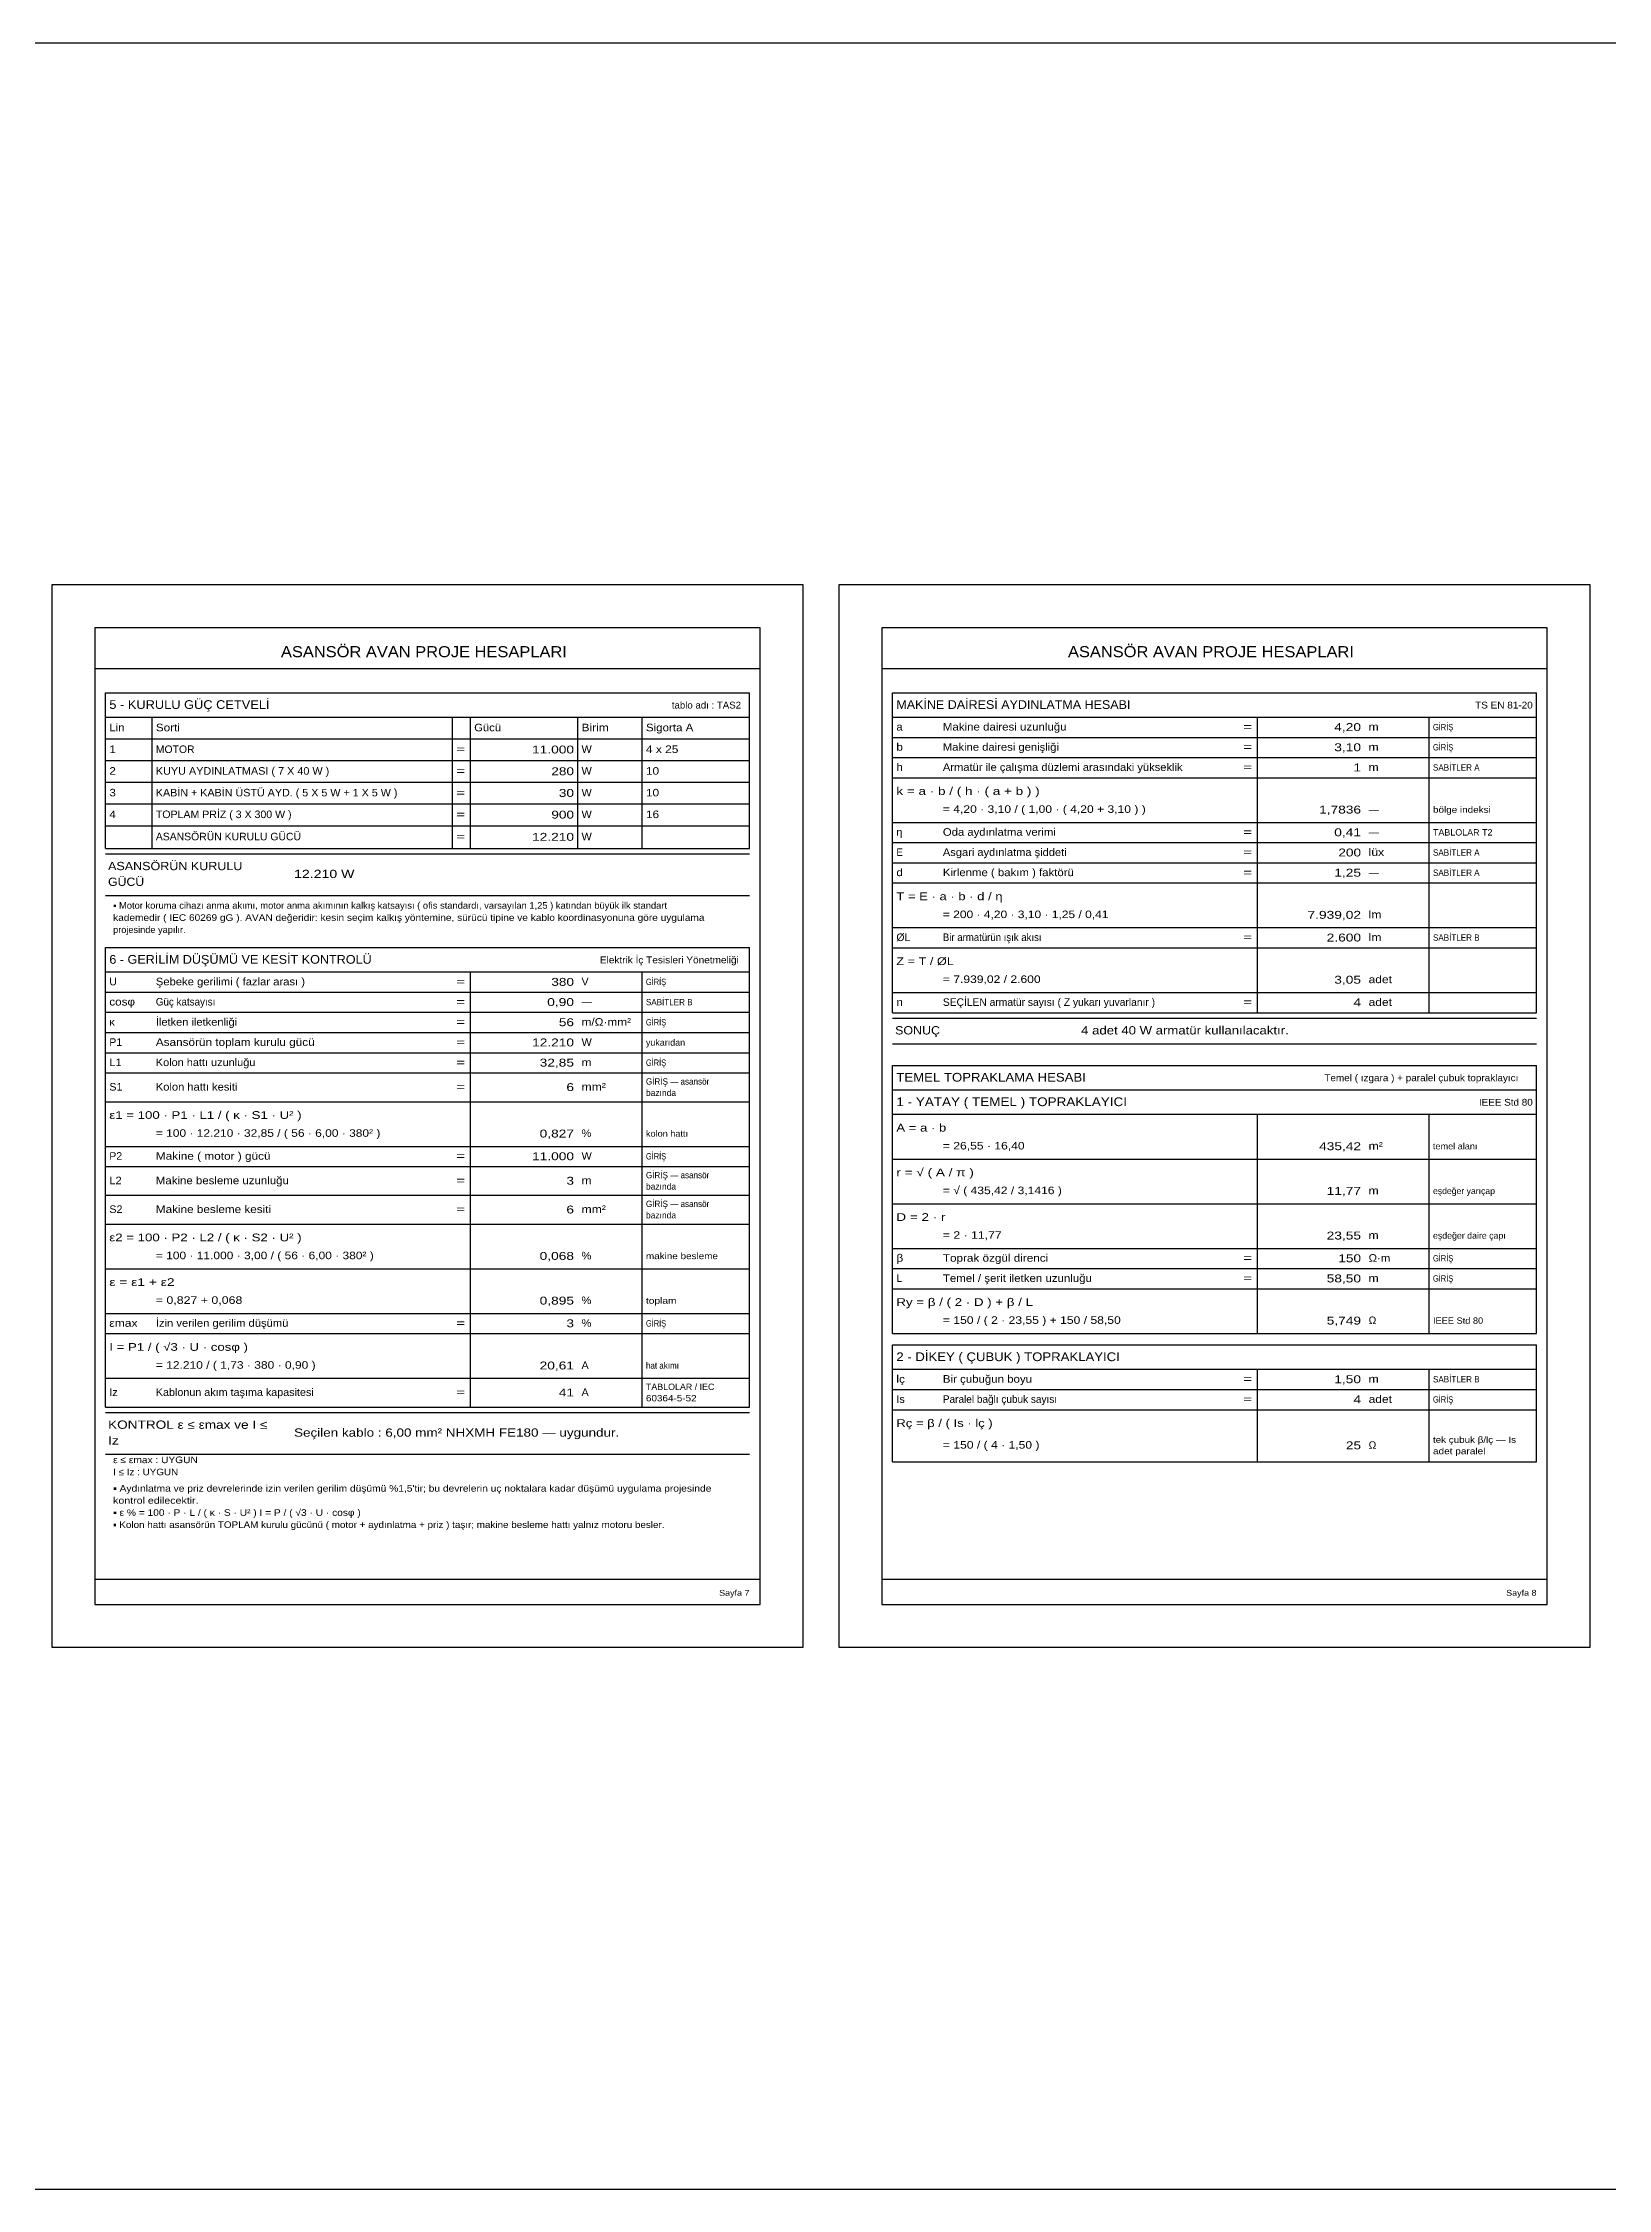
# Model space of a CAD drawing. Header units: millimetres. Extents: x -4216 to -974, y 1159 to 1759.
# Drawn here: x -2465 to -2027, y 1159 to 1759 of the extents above; entities that cross this region are included whole.
import ezdxf

# ---------------------------------------------------------------- set-up
doc = ezdxf.new("R2010")
doc.units = ezdxf.units.MM
for name, color, linetype in [('AVAN-A4', 8, 'Continuous'), ('AVAN-CIZGI', 7, 'Continuous'), ('AVAN-YAZI', 7, 'Continuous')]:
    doc.layers.add(name, color=color, linetype=linetype)
doc.layers.add('t-çap', color=7, linetype='Continuous', lineweight=25)
doc.styles.add('AVAN', font='arial.ttf')
doc.styles.add('AVAN-KALIN', font='arial.ttf')

msp = doc.modelspace()

# ---------------------------------------------------------------- linework, layer by layer
at = {"layer": 'AVAN-A4'}
for points in [[(-2462.5, 1310.9), (-2252.5, 1310.9), (-2252.5, 1607.9), (-2462.5, 1607.9)], [(-2242.5, 1310.9), (-2032.5, 1310.9), (-2032.5, 1607.9), (-2242.5, 1607.9)]]:
    msp.add_lwpolyline(points, close=True, dxfattribs=at)
at = {"layer": 'AVAN-CIZGI'}
for p, q in [((-2264.5, 1595.9), (-2450.5, 1595.9)), ((-2450.5, 1595.9), (-2450.5, 1322.9)), ((-2264.5, 1322.9), (-2264.5, 1595.9)), ((-2044.5, 1595.9), (-2230.5, 1595.9)), ((-2230.5, 1595.9), (-2230.5, 1322.9)), ((-2044.5, 1322.9), (-2044.5, 1595.9)), ((-2450.5, 1584.5), (-2264.5, 1584.5)), ((-2230.5, 1584.5), (-2044.5, 1584.5)), ((-2447.5, 1577.7833), (-2267.5, 1577.7833)), ((-2447.5, 1570.9394), (-2447.5, 1577.7833)), ((-2447.5, 1577.7833), (-2267.5, 1577.7833)), ((-2267.5, 1570.9394), (-2267.5, 1577.7833)), ((-2227.5, 1577.7833), (-2047.5, 1577.7833)), ((-2227.5, 1570.9394), (-2227.5, 1577.7833)), ((-2227.5, 1577.7833), (-2047.5, 1577.7833)), ((-2047.5, 1570.9394), (-2047.5, 1577.7833)), ((-2447.5, 1570.9394), (-2267.5, 1570.9394)), ((-2447.5, 1570.9394), (-2267.5, 1570.9394)), ((-2447.5, 1534.2506), (-2447.5, 1570.9394)), ((-2434.5, 1534.2506), (-2434.5, 1570.9394)), ((-2350.5, 1534.2506), (-2350.5, 1570.9394)), ((-2345.5, 1534.2506), (-2345.5, 1570.9394)), ((-2315.5, 1534.2506), (-2315.5, 1570.9394)), ((-2297.5, 1534.2506), (-2297.5, 1570.9394)), ((-2267.5, 1534.2506), (-2267.5, 1570.9394)), ((-2227.5, 1570.9394), (-2047.5, 1570.9394)), ((-2227.5, 1570.9394), (-2047.5, 1570.9394)), ((-2227.5, 1565.295), (-2227.5, 1570.9394)), ((-2125.5, 1565.295), (-2125.5, 1570.9394)), ((-2077.5, 1565.295), (-2077.5, 1570.9394)), ((-2047.5, 1565.295), (-2047.5, 1570.9394)), ((-2447.5, 1564.8717), (-2267.5, 1564.8717)), ((-2227.5, 1565.295), (-2047.5, 1565.295)), ((-2227.5, 1565.295), (-2047.5, 1565.295)), ((-2227.5, 1565.295), (-2047.5, 1565.295)), ((-2227.5, 1493.9633), (-2227.5, 1565.295)), ((-2125.5, 1493.9633), (-2125.5, 1565.295)), ((-2077.5, 1493.9633), (-2077.5, 1565.295)), ((-2047.5, 1493.9633), (-2047.5, 1565.295)), ((-2447.5, 1558.8039), (-2267.5, 1558.8039)), ((-2227.5, 1559.6506), (-2047.5, 1559.6506)), ((-2227.5, 1554.0061), (-2047.5, 1554.0061)), ((-2447.5, 1552.7361), (-2267.5, 1552.7361)), ((-2447.5, 1546.6683), (-2267.5, 1546.6683)), ((-2447.5, 1540.6006), (-2267.5, 1540.6006)), ((-2227.5, 1541.5178), (-2047.5, 1541.5178)), ((-2447.5, 1534.2506), (-2267.5, 1534.2506)), ((-2447.5, 1532.7505), (-2267.5, 1532.7505)), ((-2227.5, 1535.8733), (-2047.5, 1535.8733)), ((-2227.5, 1530.2289), (-2047.5, 1530.2289)), ((-2227.5, 1524.5844), (-2047.5, 1524.5844)), ((-2447.5, 1521.1089), (-2267.5, 1521.1089)), ((-2227.5, 1512.0961), (-2047.5, 1512.0961)), ((-2447.5, 1506.5489), (-2267.5, 1506.5489)), ((-2447.5, 1499.705), (-2447.5, 1506.5489)), ((-2447.5, 1506.5489), (-2267.5, 1506.5489)), ((-2267.5, 1499.705), (-2267.5, 1506.5489)), ((-2227.5, 1506.4517), (-2047.5, 1506.4517)), ((-2447.5, 1499.705), (-2267.5, 1499.705)), ((-2447.5, 1499.705), (-2267.5, 1499.705)), ((-2447.5, 1494.0606), (-2447.5, 1499.705)), ((-2447.5, 1494.0606), (-2267.5, 1494.0606)), ((-2447.5, 1494.0606), (-2267.5, 1494.0606)), ((-2447.5, 1494.0606), (-2267.5, 1494.0606)), ((-2447.5, 1386.1106), (-2447.5, 1494.0606)), ((-2345.5, 1494.0606), (-2345.5, 1499.705)), ((-2345.5, 1386.1106), (-2345.5, 1494.0606)), ((-2297.5, 1494.0606), (-2297.5, 1499.705)), ((-2297.5, 1386.1106), (-2297.5, 1494.0606)), ((-2267.5, 1494.0606), (-2267.5, 1499.705)), ((-2267.5, 1386.1106), (-2267.5, 1494.0606)), ((-2447.5, 1488.4161), (-2267.5, 1488.4161)), ((-2227.5, 1493.9633), (-2047.5, 1493.9633)), ((-2227.5, 1493.9633), (-2047.5, 1493.9633)), ((-2227.5, 1493.9633), (-2047.5, 1493.9633)), ((-2227.5, 1488.3189), (-2227.5, 1493.9633)), ((-2227.5, 1488.3189), (-2047.5, 1488.3189)), ((-2227.5, 1488.3189), (-2047.5, 1488.3189)), ((-2125.5, 1488.3189), (-2125.5, 1493.9633)), ((-2077.5, 1488.3189), (-2077.5, 1493.9633)), ((-2047.5, 1488.3189), (-2047.5, 1493.9633)), ((-2447.5, 1482.7717), (-2267.5, 1482.7717)), ((-2227.5, 1486.8189), (-2047.5, 1486.8189)), ((-2447.5, 1477.1272), (-2267.5, 1477.1272)), ((-2227.5, 1479.5869), (-2047.5, 1479.5869)), ((-2447.5, 1471.4828), (-2267.5, 1471.4828)), ((-2227.5, 1473.5869), (-2047.5, 1473.5869)), ((-2227.5, 1466.743), (-2227.5, 1473.5869)), ((-2227.5, 1473.5869), (-2047.5, 1473.5869)), ((-2047.5, 1466.743), (-2047.5, 1473.5869)), ((-2227.5, 1466.743), (-2047.5, 1466.743)), ((-2227.5, 1466.743), (-2047.5, 1466.743)), ((-2227.5, 1459.8992), (-2227.5, 1466.743)), ((-2227.5, 1466.743), (-2047.5, 1466.743)), ((-2047.5, 1459.8992), (-2047.5, 1466.743)), ((-2447.5, 1463.4395), (-2267.5, 1463.4395)), ((-2227.5, 1459.8992), (-2047.5, 1459.8992)), ((-2227.5, 1459.8992), (-2047.5, 1459.8992)), ((-2227.5, 1447.4108), (-2227.5, 1459.8992)), ((-2125.5, 1447.4108), (-2125.5, 1459.8992)), ((-2077.5, 1447.4108), (-2077.5, 1459.8992)), ((-2047.5, 1447.4108), (-2047.5, 1459.8992)), ((-2447.5, 1450.9511), (-2267.5, 1450.9511)), ((-2227.5, 1447.4108), (-2047.5, 1447.4108)), ((-2227.5, 1447.4108), (-2047.5, 1447.4108)), ((-2227.5, 1447.4108), (-2047.5, 1447.4108)), ((-2227.5, 1411.1453), (-2227.5, 1447.4108)), ((-2125.5, 1411.1453), (-2125.5, 1447.4108)), ((-2077.5, 1411.1453), (-2077.5, 1447.4108)), ((-2047.5, 1411.1453), (-2047.5, 1447.4108)), ((-2447.5, 1445.3067), (-2267.5, 1445.3067)), ((-2447.5, 1437.2633), (-2267.5, 1437.2633)), ((-2227.5, 1434.9225), (-2047.5, 1434.9225)), ((-2447.5, 1429.22), (-2267.5, 1429.22)), ((-2227.5, 1422.4342), (-2047.5, 1422.4342)), ((-2447.5, 1416.7317), (-2267.5, 1416.7317)), ((-2227.5, 1416.7897), (-2047.5, 1416.7897)), ((-2227.5, 1411.1453), (-2047.5, 1411.1453)), ((-2227.5, 1411.1453), (-2047.5, 1411.1453)), ((-2227.5, 1411.1453), (-2047.5, 1411.1453)), ((-2227.5, 1398.6569), (-2227.5, 1411.1453)), ((-2125.5, 1398.6569), (-2125.5, 1411.1453)), ((-2077.5, 1398.6569), (-2077.5, 1411.1453)), ((-2047.5, 1398.6569), (-2047.5, 1411.1453)), ((-2447.5, 1404.2433), (-2267.5, 1404.2433)), ((-2447.5, 1398.5989), (-2267.5, 1398.5989)), ((-2227.5, 1398.6569), (-2047.5, 1398.6569)), ((-2227.5, 1398.6569), (-2047.5, 1398.6569)), ((-2227.5, 1395.457), (-2047.5, 1395.457)), ((-2227.5, 1388.6131), (-2227.5, 1395.457)), ((-2227.5, 1395.457), (-2047.5, 1395.457)), ((-2047.5, 1388.6131), (-2047.5, 1395.457)), ((-2447.5, 1386.1106), (-2267.5, 1386.1106)), ((-2447.5, 1386.1106), (-2267.5, 1386.1106)), ((-2447.5, 1386.1106), (-2267.5, 1386.1106)), ((-2447.5, 1378.0672), (-2447.5, 1386.1106)), ((-2345.5, 1378.0672), (-2345.5, 1386.1106)), ((-2297.5, 1378.0672), (-2297.5, 1386.1106)), ((-2267.5, 1378.0672), (-2267.5, 1386.1106)), ((-2227.5, 1388.6131), (-2047.5, 1388.6131)), ((-2227.5, 1388.6131), (-2047.5, 1388.6131)), ((-2227.5, 1382.9686), (-2227.5, 1388.6131)), ((-2125.5, 1382.9686), (-2125.5, 1388.6131)), ((-2077.5, 1382.9686), (-2077.5, 1388.6131)), ((-2047.5, 1382.9686), (-2047.5, 1388.6131)), ((-2227.5, 1382.9686), (-2047.5, 1382.9686)), ((-2227.5, 1382.9686), (-2047.5, 1382.9686)), ((-2227.5, 1382.9686), (-2047.5, 1382.9686)), ((-2227.5, 1377.3242), (-2227.5, 1382.9686)), ((-2125.5, 1377.3242), (-2125.5, 1382.9686)), ((-2077.5, 1377.3242), (-2077.5, 1382.9686)), ((-2047.5, 1377.3242), (-2047.5, 1382.9686)), ((-2447.5, 1378.0672), (-2267.5, 1378.0672)), ((-2447.5, 1378.0672), (-2267.5, 1378.0672)), ((-2447.5, 1376.5672), (-2267.5, 1376.5672)), ((-2227.5, 1377.3242), (-2047.5, 1377.3242)), ((-2227.5, 1377.3242), (-2047.5, 1377.3242)), ((-2227.5, 1377.3242), (-2047.5, 1377.3242)), ((-2227.5, 1362.7192), (-2227.5, 1377.3242)), ((-2125.5, 1362.7192), (-2125.5, 1377.3242)), ((-2077.5, 1362.7192), (-2077.5, 1377.3242)), ((-2047.5, 1362.7192), (-2047.5, 1377.3242)), ((-2447.5, 1364.9256), (-2267.5, 1364.9256)), ((-2227.5, 1362.7192), (-2047.5, 1362.7192)), ((-2227.5, 1362.7192), (-2047.5, 1362.7192)), ((-2450.5, 1329.9), (-2264.5, 1329.9)), ((-2230.5, 1329.9), (-2044.5, 1329.9)), ((-2450.5, 1322.9), (-2264.5, 1322.9)), ((-2230.5, 1322.9), (-2044.5, 1322.9))]:
    msp.add_line(p, q, dxfattribs=at)
at = {"layer": 't-çap'}
for p, q in [((-4215.8372, 1759.433), (-973.8203, 1759.433)), ((-4215.8372, 1159.433), (-973.8203, 1159.433))]:
    msp.add_line(p, q, dxfattribs=at)

# ---------------------------------------------------------------- texts
at = {"layer": 'AVAN-YAZI'}
for s, height, style, width, p in [('ASANSÖR AVAN PROJE HESAPLARI', 3.086, 'AVAN-KALIN', 1.066, (-2398.4722, 1587.7)), ('ASANSÖR AVAN PROJE HESAPLARI', 3.086, 'AVAN-KALIN', 1.066, (-2178.4722, 1587.7)), ('5 - KURULU GÜÇ CETVELİ', 2.443, 'AVAN-KALIN', 1.0497, (-2446.4417, 1573.2325)), ('tablo adı : TAS2', 1.903, 'AVAN', 1.0152, (-2289.2108, 1573.356)), ('MAKİNE DAİRESİ AYDINLATMA HESABI', 2.443, 'AVAN-KALIN', 1.0239, (-2226.4417, 1573.2325)), ('TS EN 81-20', 1.903, 'AVAN', 1.0479, (-2064.6576, 1573.356)), ('Lin', 2.109, 'AVAN', 1.0814, (-2446.4417, 1566.9883)), ('Sorti', 2.109, 'AVAN', 1.1119, (-2433.4417, 1566.9883)), ('Gücü', 2.109, 'AVAN', 1.0653, (-2344.4417, 1566.9883)), ('Birim', 2.109, 'AVAN', 1.1331, (-2314.4417, 1566.9883)), ('Sigorta A', 2.109, 'AVAN', 1.093, (-2296.4416, 1566.9883)), ('a', 2.109, 'AVAN', 1.0825, (-2226.4417, 1567.2)), ('Makine dairesi uzunluğu', 2.109, 'AVAN', 1.0883, (-2213.4417, 1567.2)), ('=', 2.109, 'AVAN', 1.4092, (-2129.4417, 1567.2)), ('4,20', 2.212, 'AVAN-KALIN', 1.2453, (-2104.0438, 1567.0589)), ('m', 2.109, 'AVAN', 1.1486, (-2094.4417, 1567.2)), ('GİRİŞ', 1.775, 'AVAN', 0.6995, (-2076.4416, 1567.2706)), ('1', 2.109, 'AVAN', 1.1239, (-2446.4417, 1560.9206)), ('MOTOR', 2.109, 'AVAN', 0.9876, (-2433.4417, 1560.9206)), ('=', 2.109, 'AVAN', 1.4092, (-2349.4417, 1560.9206)), ('11.000', 2.212, 'AVAN-KALIN', 1.2394, (-2328.2658, 1560.7794)), ('W', 2.109, 'AVAN', 1.0287, (-2314.4417, 1560.9206)), ('4 x 25', 2.109, 'AVAN', 1.1308, (-2296.4416, 1560.9206)), ('b', 2.109, 'AVAN', 1.1213, (-2226.4417, 1561.5556)), ('Makine dairesi genişliği', 2.109, 'AVAN', 1.0655, (-2213.4417, 1561.5556)), ('=', 2.109, 'AVAN', 1.4092, (-2129.4417, 1561.5556)), ('3,10', 2.212, 'AVAN-KALIN', 1.2453, (-2104.0438, 1561.4144)), ('m', 2.109, 'AVAN', 1.1486, (-2094.4417, 1561.5556)), ('GİRİŞ', 1.775, 'AVAN', 0.6995, (-2076.4416, 1561.6261)), ('2', 2.109, 'AVAN', 1.1239, (-2446.4417, 1554.8528)), ('KUYU AYDINLATMASI ( 7 X 40 W )', 2.109, 'AVAN', 1.0282, (-2433.4417, 1554.8528)), ('=', 2.109, 'AVAN', 1.4092, (-2349.4417, 1554.8528)), ('280', 2.212, 'AVAN-KALIN', 1.2291, (-2322.8913, 1554.7117)), ('W', 2.109, 'AVAN', 1.0287, (-2314.4417, 1554.8528)), ('10', 2.109, 'AVAN', 1.1239, (-2296.4416, 1554.8528)), ('h', 2.109, 'AVAN', 1.1196, (-2226.4417, 1555.9111)), ('Armatür ile çalışma düzlemi arasındaki yükseklik', 2.109, 'AVAN', 1.0574, (-2213.4417, 1555.9111)), ('=', 2.109, 'AVAN', 1.4092, (-2129.4417, 1555.9111)), ('1', 2.212, 'AVAN-KALIN', 1.2291, (-2098.6693, 1555.77)), ('m', 2.109, 'AVAN', 1.1486, (-2094.4417, 1555.9111)), ('SABİTLER A', 1.775, 'AVAN', 0.909, (-2076.4416, 1555.9817)), ('3', 2.109, 'AVAN', 1.1239, (-2446.4417, 1548.785)), ('KABİN + KABİN ÜSTÜ AYD. ( 5 X 5 W + 1 X 5 W )', 2.109, 'AVAN', 1.0187, (-2433.4417, 1548.785)), ('=', 2.109, 'AVAN', 1.4092, (-2349.4417, 1548.785)), ('30', 2.212, 'AVAN-KALIN', 1.2291, (-2320.7803, 1548.6439)), ('W', 2.109, 'AVAN', 1.0287, (-2314.4417, 1548.785)), ('10', 2.109, 'AVAN', 1.1239, (-2296.4416, 1548.785)), ('k = a · b / ( h · ( a + b ) )', 2.16, 'AVAN-KALIN', 1.2508, (-2226.4417, 1549.1907)), ('4', 2.109, 'AVAN', 1.1239, (-2446.4417, 1542.7172)), ('TOPLAM PRİZ ( 3 X 300 W )', 2.109, 'AVAN', 1.0033, (-2433.4417, 1542.7172)), ('=', 2.109, 'AVAN', 1.4092, (-2349.4417, 1542.7172)), ('900', 2.212, 'AVAN-KALIN', 1.2291, (-2322.8913, 1542.5761)), ('W', 2.109, 'AVAN', 1.0287, (-2314.4417, 1542.7172)), ('16', 2.109, 'AVAN', 1.1239, (-2296.4416, 1542.7172)), ('= 4,20 · 3,10 / ( 1,00 · ( 4,20 + 3,10 ) )', 2.109, 'AVAN', 1.1468, (-2213.4417, 1544.1813)), ('1,7836', 2.212, 'AVAN-KALIN', 1.2394, (-2108.2658, 1543.9872)), ('—', 2.109, 'AVAN', 0.9822, (-2094.4417, 1544.1283)), ('bölge indeksi', 1.775, 'AVAN', 1.1161, (-2076.4416, 1544.1989)), ('ASANSÖRÜN KURULU GÜCÜ', 2.109, 'AVAN', 0.9877, (-2433.4417, 1536.5083)), ('=', 2.109, 'AVAN', 1.4092, (-2349.4417, 1536.5083)), ('12.210', 2.212, 'AVAN-KALIN', 1.2394, (-2328.2658, 1536.3672)), ('W', 2.109, 'AVAN', 1.0287, (-2314.4417, 1536.5083)), ('η', 2.109, 'AVAN', 1.0323, (-2226.4417, 1537.7783)), ('Oda aydınlatma verimi', 2.109, 'AVAN', 1.0714, (-2213.4417, 1537.7783)), ('=', 2.109, 'AVAN', 1.4092, (-2129.4417, 1537.7783)), ('0,41', 2.212, 'AVAN-KALIN', 1.2453, (-2104.0438, 1537.6372)), ('—', 2.109, 'AVAN', 0.9822, (-2094.4417, 1537.7783)), ('TABLOLAR T2', 1.775, 'AVAN', 1.0053, (-2076.4416, 1537.8489)), ('ASANSÖRÜN KURULU', 2.315, 'AVAN-KALIN', 1.0825, (-2446.7944, 1528.1644)), ('E', 2.109, 'AVAN', 0.9304, (-2226.4417, 1532.1339)), ('Asgari aydınlatma şiddeti', 2.109, 'AVAN', 1.0511, (-2213.4417, 1532.1339)), ('=', 2.109, 'AVAN', 1.4092, (-2129.4417, 1532.1339)), ('200', 2.212, 'AVAN-KALIN', 1.2291, (-2102.8913, 1531.9928)), ('lüx', 2.109, 'AVAN', 1.1554, (-2094.4417, 1532.1339)), ('SABİTLER A', 1.775, 'AVAN', 0.909, (-2076.4416, 1532.2044)), ('GÜCÜ', 2.315, 'AVAN-KALIN', 1.0605, (-2446.7944, 1523.7547)), ('12.210 W', 2.315, 'AVAN-KALIN', 1.2185, (-2394.7944, 1525.9596)), ('d', 2.109, 'AVAN', 1.1213, (-2226.4417, 1526.4894)), ('Kirlenme ( bakım ) faktörü', 2.109, 'AVAN', 1.0803, (-2213.4417, 1526.4894)), ('=', 2.109, 'AVAN', 1.4092, (-2129.4417, 1526.4894)), ('1,25', 2.212, 'AVAN-KALIN', 1.2453, (-2104.0438, 1526.3483)), ('—', 2.109, 'AVAN', 0.9822, (-2094.4417, 1526.4894)), ('SABİTLER A', 1.775, 'AVAN', 0.909, (-2076.4416, 1526.56)), ('▪ Motor koruma cihazı anma akımı, motor anma akımının kalkış katsayısı ( ofis standardı, varsayılan 1,25 ) katından büyük ilk standart', 1.852, 'AVAN', 1.0099, (-2445.3833, 1517.3689)), ('T = E · a · b · d / η', 2.16, 'AVAN-KALIN', 1.2083, (-2226.4417, 1519.769)), ('projesinde yapılır.', 1.852, 'AVAN', 0.9927, (-2445.3833, 1510.5955)), ('kademedir ( IEC 60269 gG ). AVAN değeridir: kesin seçim kalkış yöntemine, sürücü tipine ve kablo koordinasyonuna göre uygulama', 1.852, 'AVAN', 1.0928, (-2445.3833, 1513.9822)), ('= 200 · 4,20 · 3,10 · 1,25 / 0,41', 2.109, 'AVAN', 1.1372, (-2213.4417, 1514.7596)), ('7.939,02', 2.212, 'AVAN-KALIN', 1.2453, (-2111.5293, 1514.5656)), ('lm', 2.109, 'AVAN', 1.1655, (-2094.4417, 1514.7067)), ('ØL', 2.109, 'AVAN', 0.9897, (-2226.4417, 1508.3567)), ('Bir armatürün ışık akısı', 2.109, 'AVAN', 0.9109, (-2213.4417, 1508.3567)), ('=', 2.109, 'AVAN', 1.4092, (-2129.4417, 1508.3567)), ('2.600', 2.212, 'AVAN-KALIN', 1.2417, (-2106.1548, 1508.2156)), ('lm', 2.109, 'AVAN', 1.1655, (-2094.4417, 1508.3567)), ('SABİTLER B', 1.775, 'AVAN', 0.9093, (-2076.4416, 1508.4272)), ('6 - GERİLİM DÜŞÜMÜ VE KESİT KONTROLÜ', 2.443, 'AVAN-KALIN', 1.0315, (-2446.4417, 1501.9981)), ('Elektrik İç Tesisleri Yönetmeliği', 1.903, 'AVAN', 1.0557, (-2309.3139, 1502.1215)), ('Z = T / ØL', 2.16, 'AVAN-KALIN', 1.1761, (-2226.4417, 1501.6363)), ('U', 2.109, 'AVAN', 0.9957, (-2446.4417, 1495.9656)), ('Şebeke gerilimi ( fazlar arası )', 2.109, 'AVAN', 1.0658, (-2433.4417, 1495.9656)), ('=', 2.109, 'AVAN', 1.4092, (-2349.4417, 1495.9656)), ('380', 2.212, 'AVAN-KALIN', 1.2291, (-2322.8913, 1495.8245)), ('V', 2.109, 'AVAN', 1.0073, (-2314.4417, 1495.9656)), ('GİRİŞ', 1.775, 'AVAN', 0.6995, (-2296.4416, 1496.0361)), ('= 7.939,02 / 2.600', 2.109, 'AVAN', 1.1466, (-2213.4417, 1496.6268)), ('3,05', 2.212, 'AVAN-KALIN', 1.2453, (-2104.0438, 1496.4328)), ('adet', 2.109, 'AVAN', 1.1381, (-2094.4417, 1496.5739)), ('cosφ', 2.109, 'AVAN', 1.1076, (-2446.4417, 1490.3211)), ('Güç katsayısı', 2.109, 'AVAN', 0.9316, (-2433.4417, 1490.3211)), ('=', 2.109, 'AVAN', 1.4092, (-2349.4417, 1490.3211)), ('0,90', 2.212, 'AVAN-KALIN', 1.2453, (-2324.0438, 1490.18)), ('—', 2.109, 'AVAN', 0.9822, (-2314.4417, 1490.3211)), ('SABİTLER B', 1.775, 'AVAN', 0.9093, (-2296.4416, 1490.3917)), ('n', 2.109, 'AVAN', 1.1196, (-2226.4417, 1490.2239)), ('SEÇİLEN armatür sayısı ( Z yukarı yuvarlanır )', 2.109, 'AVAN', 0.9741, (-2213.4417, 1490.2239)), ('=', 2.109, 'AVAN', 1.4092, (-2129.4417, 1490.2239)), ('4', 2.212, 'AVAN-KALIN', 1.2291, (-2098.6693, 1490.0828)), ('adet', 2.109, 'AVAN', 1.1381, (-2094.4417, 1490.2239)), ('κ', 2.109, 'AVAN', 1.0544, (-2446.4417, 1484.6767)), ('İletken iletkenliği', 2.109, 'AVAN', 1.0509, (-2433.4417, 1484.6767)), ('=', 2.109, 'AVAN', 1.4092, (-2349.4417, 1484.6767)), ('56', 2.212, 'AVAN-KALIN', 1.2291, (-2320.7803, 1484.5356)), ('m/Ω·mm²', 2.109, 'AVAN', 1.1207, (-2314.4417, 1484.6767)), ('GİRİŞ', 1.775, 'AVAN', 0.6995, (-2296.4416, 1484.7472)), ('SONUÇ', 2.315, 'AVAN-KALIN', 1.0752, (-2226.7944, 1482.2328)), ('4 adet 40 W armatür kullanılacaktır.', 2.315, 'AVAN-KALIN', 1.1369, (-2174.7944, 1482.2328)), ('P1', 2.109, 'AVAN', 0.9952, (-2446.4417, 1479.0322)), ('Asansörün toplam kurulu gücü', 2.109, 'AVAN', 1.1157, (-2433.4417, 1479.0322)), ('=', 2.109, 'AVAN', 1.4092, (-2349.4417, 1479.0322)), ('12.210', 2.212, 'AVAN-KALIN', 1.2394, (-2328.2658, 1478.8911)), ('W', 2.109, 'AVAN', 1.0287, (-2314.4417, 1479.0322)), ('yukarıdan', 1.775, 'AVAN', 1.0051, (-2296.4416, 1479.1028)), ('L1', 2.109, 'AVAN', 1.054, (-2446.4417, 1473.3878)), ('Kolon hattı uzunluğu', 2.109, 'AVAN', 1.0359, (-2433.4417, 1473.3878)), ('=', 2.109, 'AVAN', 1.4092, (-2349.4417, 1473.3878)), ('32,85', 2.212, 'AVAN-KALIN', 1.2417, (-2326.1548, 1473.2467)), ('m', 2.109, 'AVAN', 1.1486, (-2314.4417, 1473.3878)), ('GİRİŞ', 1.775, 'AVAN', 0.6995, (-2296.4416, 1473.4583)), ('GİRİŞ — asansör', 1.775, 'AVAN', 0.9113, (-2296.4416, 1468.202)), ('TEMEL TOPRAKLAMA HESABI', 2.443, 'AVAN-KALIN', 1.0786, (-2226.4417, 1469.0361)), ('Temel ( ızgara ) + paralel çubuk topraklayıcı', 1.903, 'AVAN', 1.0444, (-2106.8102, 1469.1596)), ('S1', 2.109, 'AVAN', 1.0207, (-2446.4417, 1466.5439)), ('Kolon hattı kesiti', 2.109, 'AVAN', 1.0548, (-2433.4417, 1466.5439)), ('=', 2.109, 'AVAN', 1.4092, (-2349.4417, 1466.5439)), ('6', 2.212, 'AVAN-KALIN', 1.2291, (-2318.6693, 1466.4028)), ('mm²', 2.109, 'AVAN', 1.1542, (-2314.4417, 1466.5439)), ('bazında', 1.775, 'AVAN', 0.9556, (-2296.4416, 1465.027)), ('1 - YATAY ( TEMEL ) TOPRAKLAYICI', 2.443, 'AVAN-KALIN', 1.1039, (-2226.4417, 1462.1922)), ('IEEE Std 80', 1.903, 'AVAN', 1.0385, (-2063.5958, 1462.3157)), ('ε1 = 100 · P1 · L1 / ( κ · S1 · U² )', 2.16, 'AVAN-KALIN', 1.2259, (-2446.4417, 1458.624)), ('= 100 · 12.210 · 32,85 / ( 56 · 6,00 · 380² )', 2.109, 'AVAN', 1.1356, (-2433.4417, 1453.6146)), ('0,827', 2.212, 'AVAN-KALIN', 1.2417, (-2326.1548, 1453.4206)), ('%', 2.109, 'AVAN', 1.0498, (-2314.4417, 1453.5617)), ('kolon hattı', 1.775, 'AVAN', 1.0292, (-2296.4416, 1453.6322)), ('A = a · b', 2.16, 'AVAN-KALIN', 1.214, (-2226.4417, 1455.0837)), ('= 26,55 · 16,40', 2.109, 'AVAN', 1.1485, (-2213.4417, 1450.0743)), ('435,42', 2.212, 'AVAN-KALIN', 1.2394, (-2108.2658, 1449.8803)), ('m²', 2.109, 'AVAN', 1.1582, (-2094.4417, 1450.0214)), ('P2', 2.109, 'AVAN', 0.9952, (-2446.4417, 1447.2117)), ('Makine ( motor ) gücü', 2.109, 'AVAN', 1.1197, (-2433.4417, 1447.2117)), ('=', 2.109, 'AVAN', 1.4092, (-2349.4417, 1447.2117)), ('11.000', 2.212, 'AVAN-KALIN', 1.2394, (-2328.2658, 1447.0706)), ('W', 2.109, 'AVAN', 1.0287, (-2314.4417, 1447.2117)), ('GİRİŞ', 1.775, 'AVAN', 0.6995, (-2296.4416, 1447.2822)), ('temel alanı', 1.775, 'AVAN', 1.0248, (-2076.4416, 1450.0919)), ('L2', 2.109, 'AVAN', 1.054, (-2446.4417, 1440.3678)), ('Makine besleme uzunluğu', 2.109, 'AVAN', 1.0865, (-2433.4417, 1440.3678)), ('=', 2.109, 'AVAN', 1.4092, (-2349.4417, 1440.3678)), ('3', 2.212, 'AVAN-KALIN', 1.2291, (-2318.6693, 1440.2267)), ('m', 2.109, 'AVAN', 1.1486, (-2314.4417, 1440.3678)), ('GİRİŞ — asansör', 1.775, 'AVAN', 0.9113, (-2296.4416, 1442.0258)), ('bazında', 1.775, 'AVAN', 0.9556, (-2296.4416, 1438.8508)), ('r = √ ( A / π )', 2.16, 'AVAN-KALIN', 1.258, (-2226.4417, 1442.5954)), ('= √ ( 435,42 / 3,1416 )', 2.109, 'AVAN', 1.1452, (-2213.4417, 1437.586)), ('S2', 2.109, 'AVAN', 1.0207, (-2446.4417, 1432.3245)), ('Makine besleme kesiti', 2.109, 'AVAN', 1.1118, (-2433.4417, 1432.3245)), ('6', 2.212, 'AVAN-KALIN', 1.2291, (-2318.6693, 1432.1833)), ('mm²', 2.109, 'AVAN', 1.1542, (-2314.4417, 1432.3245)), ('GİRİŞ — asansör', 1.775, 'AVAN', 0.9113, (-2296.4416, 1433.9825)), ('11,77', 2.212, 'AVAN-KALIN', 1.2417, (-2106.1548, 1437.3919)), ('m', 2.109, 'AVAN', 1.1486, (-2094.4417, 1437.533)), ('eşdeğer yarıçap', 1.775, 'AVAN', 0.9746, (-2076.4416, 1437.6036)), ('=', 2.109, 'AVAN', 1.4092, (-2349.4417, 1432.3245)), ('bazında', 1.775, 'AVAN', 0.9556, (-2296.4416, 1430.8075)), ('D = 2 · r', 2.16, 'AVAN-KALIN', 1.2488, (-2226.4417, 1430.1071)), ('ε2 = 100 · P2 · L2 / ( κ · S2 · U² )', 2.16, 'AVAN-KALIN', 1.2259, (-2446.4417, 1424.4046)), ('= 2 · 11,77', 2.109, 'AVAN', 1.1587, (-2213.4417, 1425.0976)), ('23,55', 2.212, 'AVAN-KALIN', 1.2417, (-2106.1548, 1424.9036)), ('m', 2.109, 'AVAN', 1.1486, (-2094.4417, 1425.0447)), ('eşdeğer daire çapı', 1.775, 'AVAN', 0.9906, (-2076.4416, 1425.1153)), ('= 100 · 11.000 · 3,00 / ( 56 · 6,00 · 380² )', 2.109, 'AVAN', 1.136, (-2433.4417, 1419.3951)), ('0,068', 2.212, 'AVAN-KALIN', 1.2417, (-2326.1548, 1419.2011)), ('%', 2.109, 'AVAN', 1.0498, (-2314.4417, 1419.3422)), ('makine besleme', 1.775, 'AVAN', 1.1149, (-2296.4416, 1419.4128)), ('β', 2.109, 'AVAN', 1.1417, (-2226.4417, 1418.6947)), ('Toprak özgül direnci', 2.109, 'AVAN', 1.1105, (-2213.4417, 1418.6947)), ('=', 2.109, 'AVAN', 1.4092, (-2129.4417, 1418.6947)), ('150', 2.212, 'AVAN-KALIN', 1.2291, (-2102.8913, 1418.5536)), ('Ω·m', 2.109, 'AVAN', 1.0748, (-2094.4417, 1418.6947)), ('GİRİŞ', 1.775, 'AVAN', 0.6995, (-2076.4416, 1418.7653)), ('ε = ε1 + ε2', 2.16, 'AVAN-KALIN', 1.2785, (-2446.4417, 1411.9163)), ('L', 2.109, 'AVAN', 0.9842, (-2226.4417, 1413.0503)), ('Temel / şerit iletken uzunluğu', 2.109, 'AVAN', 1.0876, (-2213.4417, 1413.0503)), ('=', 2.109, 'AVAN', 1.4092, (-2129.4417, 1413.0503)), ('58,50', 2.212, 'AVAN-KALIN', 1.2417, (-2106.1548, 1412.9092)), ('m', 2.109, 'AVAN', 1.1486, (-2094.4417, 1413.0503)), ('GİRİŞ', 1.775, 'AVAN', 0.6995, (-2076.4416, 1413.1208)), ('= 0,827 + 0,068', 2.109, 'AVAN', 1.1713, (-2433.4417, 1406.9068)), ('0,895', 2.212, 'AVAN-KALIN', 1.2417, (-2326.1548, 1406.7128)), ('%', 2.109, 'AVAN', 1.0498, (-2314.4417, 1406.8539)), ('toplam', 1.775, 'AVAN', 1.1466, (-2296.4416, 1406.9245)), ('Ry = β / ( 2 · D ) + β / L', 2.16, 'AVAN-KALIN', 1.2333, (-2226.4417, 1406.3298)), ('εmax', 2.109, 'AVAN', 1.1472, (-2446.4417, 1400.5039)), ('İzin verilen gerilim düşümü', 2.109, 'AVAN', 1.0624, (-2433.4417, 1400.5039)), ('=', 2.109, 'AVAN', 1.4092, (-2349.4417, 1400.5039)), ('3', 2.212, 'AVAN-KALIN', 1.2291, (-2318.6693, 1400.3628)), ('%', 2.109, 'AVAN', 1.0498, (-2314.4417, 1400.5039)), ('GİRİŞ', 1.775, 'AVAN', 0.6995, (-2296.4416, 1400.5745)), ('= 150 / ( 2 · 23,55 ) + 150 / 58,50', 2.109, 'AVAN', 1.1502, (-2213.4417, 1401.3204)), ('5,749', 2.212, 'AVAN-KALIN', 1.2417, (-2106.1548, 1401.1264)), ('Ω', 2.109, 'AVAN', 0.9773, (-2094.4417, 1401.2675)), ('IEEE Std 80', 1.775, 'AVAN', 1.0385, (-2076.4416, 1401.338)), ('I = P1 / ( √3 · U · cosφ )', 2.16, 'AVAN-KALIN', 1.2226, (-2446.4417, 1393.7835)), ('2 - DİKEY ( ÇUBUK ) TOPRAKLAYICI', 2.443, 'AVAN-KALIN', 1.0766, (-2226.4417, 1390.9061)), ('= 12.210 / ( 1,73 · 380 · 0,90 )', 2.109, 'AVAN', 1.139, (-2433.4417, 1388.774)), ('20,61', 2.212, 'AVAN-KALIN', 1.2417, (-2326.1548, 1388.58)), ('A', 2.109, 'AVAN', 1.0073, (-2314.4417, 1388.7211)), ('hat akımı', 1.775, 'AVAN', 0.9047, (-2296.4416, 1388.7917)), ('lç', 2.109, 'AVAN', 1.1259, (-2226.4417, 1384.8736)), ('Bir çubuğun boyu', 2.109, 'AVAN', 1.0867, (-2213.4417, 1384.8736)), ('=', 2.109, 'AVAN', 1.4092, (-2129.4417, 1384.8736)), ('1,50', 2.212, 'AVAN-KALIN', 1.2453, (-2104.0438, 1384.7325)), ('m', 2.109, 'AVAN', 1.1486, (-2094.4417, 1384.8736)), ('SABİTLER B', 1.775, 'AVAN', 0.9093, (-2076.4416, 1384.9442)), ('Iz', 2.109, 'AVAN', 1.035, (-2446.4417, 1381.1717)), ('Kablonun akım taşıma kapasitesi', 2.109, 'AVAN', 1.0209, (-2433.4417, 1381.1717)), ('=', 2.109, 'AVAN', 1.4092, (-2349.4417, 1381.1717)), ('41', 2.212, 'AVAN-KALIN', 1.2291, (-2320.7803, 1381.0306)), ('A', 2.109, 'AVAN', 1.0073, (-2314.4417, 1381.1717)), ('TABLOLAR / IEC', 1.775, 'AVAN', 0.9992, (-2296.4416, 1382.8297)), ('60364-5-52', 1.775, 'AVAN', 1.1161, (-2296.4416, 1379.6547)), ('Is', 2.109, 'AVAN', 1.03, (-2226.4417, 1379.2292)), ('Paralel bağlı çubuk sayısı', 2.109, 'AVAN', 0.9511, (-2213.4417, 1379.2292)), ('=', 2.109, 'AVAN', 1.4092, (-2129.4417, 1379.2292)), ('4', 2.212, 'AVAN-KALIN', 1.2291, (-2098.6693, 1379.0881)), ('adet', 2.109, 'AVAN', 1.1381, (-2094.4417, 1379.2292)), ('GİRİŞ', 1.775, 'AVAN', 0.6995, (-2076.4416, 1379.2997)), ('KONTROL ε ≤ εmax ve I ≤', 2.315, 'AVAN-KALIN', 1.176, (-2446.7944, 1371.9811)), ('Rç = β / ( Is · lç )', 2.16, 'AVAN-KALIN', 1.2091, (-2226.4417, 1372.5088)), ('Iz', 2.315, 'AVAN-KALIN', 1.2045, (-2446.7944, 1367.5714)), ('Seçilen kablo : 6,00 mm² NHXMH FE180 — uygundur.', 2.315, 'AVAN-KALIN', 1.1625, (-2394.7944, 1369.7762)), ('= 150 / ( 4 · 1,50 )', 2.109, 'AVAN', 1.1492, (-2213.4417, 1366.441)), ('25', 2.212, 'AVAN-KALIN', 1.2291, (-2100.7803, 1366.247)), ('Ω', 2.109, 'AVAN', 0.9773, (-2094.4417, 1366.3881)), ('tek çubuk β/lç — Is', 1.775, 'AVAN', 1.1063, (-2076.4416, 1368.0461)), ('ε ≤ εmax : UYGUN', 1.852, 'AVAN', 1.0987, (-2445.3833, 1362.3856)), ('adet paralel', 1.775, 'AVAN', 1.1307, (-2076.4416, 1364.8711)), ("▪ Aydınlatma ve priz devrelerinde izin verilen gerilim düşümü %1,5'tir; bu devrelerin uç noktalara kadar düşümü uygulama projesinde", 1.852, 'AVAN', 1.1058, (-2445.3833, 1354.4122)), ('I ≤ Iz : UYGUN', 1.852, 'AVAN', 1.0643, (-2445.3833, 1358.9989)), ('kontrol edilecektir.', 1.852, 'AVAN', 1.1457, (-2445.3833, 1351.0255)), ('▪ Kolon hattı asansörün TOPLAM kurulu gücünü ( motor + aydınlatma + priz ) taşır; makine besleme hattı yalnız motoru besler.', 1.852, 'AVAN', 1.0641, (-2445.3833, 1344.2522)), ('▪ ε % = 100 · P · L / ( κ · S · U² ) I = P / ( √3 · U · cosφ )', 1.852, 'AVAN', 1.0996, (-2445.3833, 1347.6389)), ('Sayfa 7', 1.646, 'AVAN', 1.0886, (-2275.9854, 1325.3)), ('Sayfa 8', 1.646, 'AVAN', 1.0886, (-2055.9854, 1325.3))]:
    msp.add_text(s, height=height, dxfattribs=dict(at, style=style, width=width)).set_placement(p)

doc.saveas('drawing.dxf')
